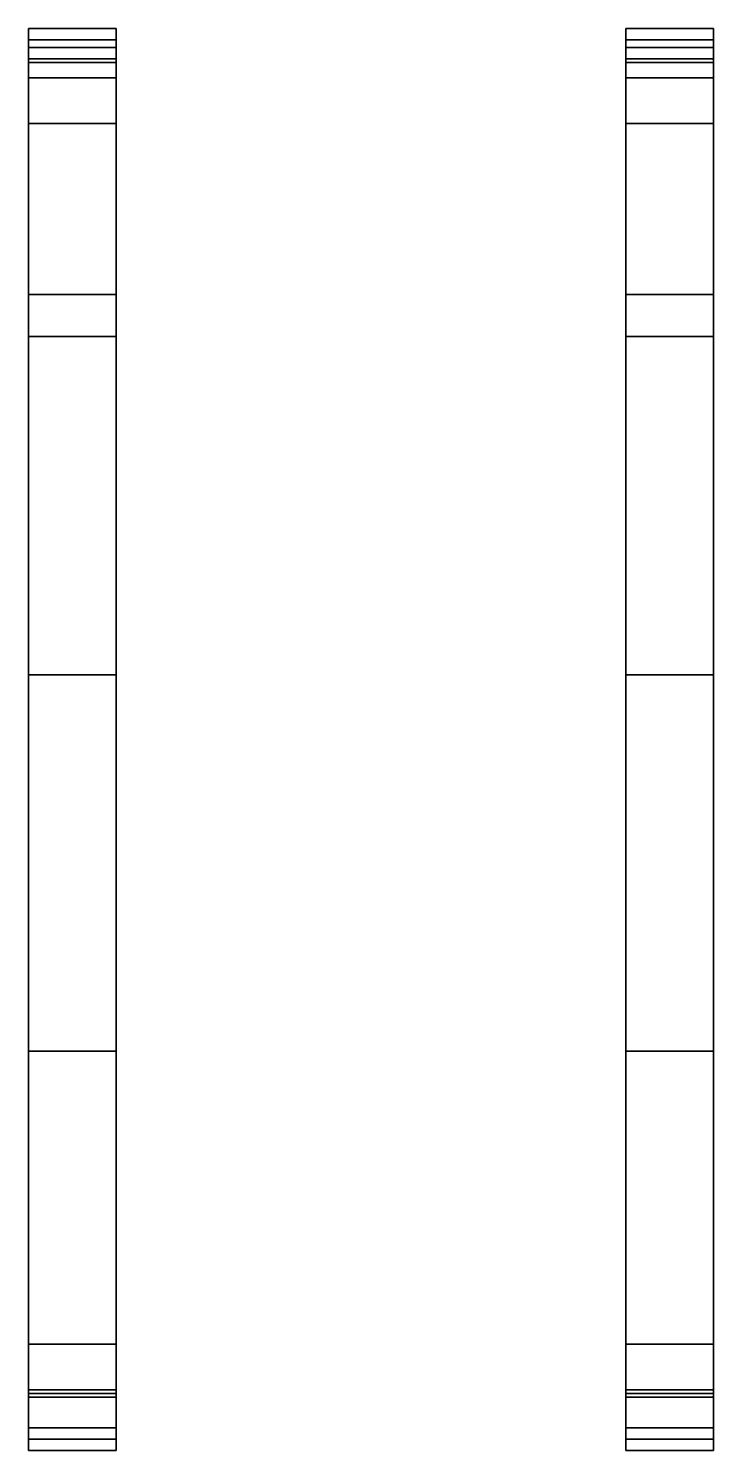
# Model space of a CAD drawing. Extents: x -0.9 to 0.9, y -1.89 to 1.85.
import ezdxf

# ---------------------------------------------------------------- set-up
doc = ezdxf.new("R2010")
doc.units = 0
doc.layers.add('TRACKS', color=3, linetype='CONTINUOUS')

msp = doc.modelspace()

# ---------------------------------------------------------------- linework, layer by layer
at = {"layer": 'TRACKS'}
for points in [[(-0.9, 1.85, 0.58), (-0.9, 1.76, 0.47), (-0.9, 1.72, 0.47), (-0.9, 1.82, 0.59)], [(-0.67, 1.85, 0.58), (-0.67, 1.76, 0.47), (-0.9, 1.76, 0.47), (-0.9, 1.85, 0.58)], [(-0.9, 1.85, 0.71), (-0.9, 1.85, 0.58), (-0.9, 1.82, 0.59), (-0.9, 1.82, 0.7)], [(-0.67, 1.85, 0.71), (-0.67, 1.85, 0.58), (-0.9, 1.85, 0.58), (-0.9, 1.85, 0.71)], [(-0.9, 1.8, 0.82), (-0.9, 1.85, 0.71), (-0.9, 1.82, 0.7), (-0.9, 1.77, 0.81)], [(-0.67, 1.8, 0.82), (-0.67, 1.85, 0.71), (-0.9, 1.85, 0.71), (-0.9, 1.8, 0.82)], [(-0.67, 1.72, 0.47), (-0.67, 1.76, 0.47), (-0.67, 1.85, 0.58), (-0.67, 1.82, 0.59)], [(-0.67, 1.82, 0.59), (-0.67, 1.85, 0.58), (-0.67, 1.85, 0.71), (-0.67, 1.82, 0.7)], [(-0.67, 1.82, 0.7), (-0.67, 1.85, 0.71), (-0.67, 1.8, 0.82), (-0.67, 1.77, 0.81)], [(0.67, 1.85, 0.71), (0.67, 1.85, 0.58), (0.67, 1.82, 0.59), (0.67, 1.82, 0.7)], [(0.9, 1.85, 0.71), (0.9, 1.85, 0.58), (0.67, 1.85, 0.58), (0.67, 1.85, 0.71)], [(0.67, 1.85, 0.58), (0.67, 1.76, 0.47), (0.67, 1.72, 0.47), (0.67, 1.82, 0.59)], [(0.9, 1.85, 0.58), (0.9, 1.76, 0.47), (0.67, 1.76, 0.47), (0.67, 1.85, 0.58)], [(0.9, 1.8, 0.82), (0.9, 1.85, 0.71), (0.67, 1.85, 0.71), (0.67, 1.8, 0.82)], [(0.67, 1.8, 0.82), (0.67, 1.85, 0.71), (0.67, 1.82, 0.7), (0.67, 1.77, 0.81)], [(0.9, 1.82, 0.59), (0.9, 1.85, 0.58), (0.9, 1.85, 0.71), (0.9, 1.82, 0.7)], [(0.9, 1.72, 0.47), (0.9, 1.76, 0.47), (0.9, 1.85, 0.58), (0.9, 1.82, 0.59)], [(0.9, 1.82, 0.7), (0.9, 1.85, 0.71), (0.9, 1.8, 0.82), (0.9, 1.77, 0.81)], [(-0.9, 1.82, 0.59), (-0.9, 1.72, 0.47), (-0.67, 1.72, 0.47), (-0.67, 1.82, 0.59)], [(-0.9, 1.82, 0.7), (-0.9, 1.82, 0.59), (-0.67, 1.82, 0.59), (-0.67, 1.82, 0.7)], [(-0.9, 1.77, 0.81), (-0.9, 1.82, 0.7), (-0.67, 1.82, 0.7), (-0.67, 1.77, 0.81)], [(-0.9, 1.6, 0.91), (-0.9, 1.8, 0.82), (-0.9, 1.77, 0.81), (-0.9, 1.6, 0.88)], [(-0.67, 1.6, 0.91), (-0.67, 1.8, 0.82), (-0.9, 1.8, 0.82), (-0.9, 1.6, 0.91)], [(-0.67, 1.77, 0.81), (-0.67, 1.8, 0.82), (-0.67, 1.6, 0.91), (-0.67, 1.6, 0.88)], [(0.67, 1.82, 0.7), (0.67, 1.82, 0.59), (0.9, 1.82, 0.59), (0.9, 1.82, 0.7)], [(0.67, 1.82, 0.59), (0.67, 1.72, 0.47), (0.9, 1.72, 0.47), (0.9, 1.82, 0.59)], [(0.67, 1.77, 0.81), (0.67, 1.82, 0.7), (0.9, 1.82, 0.7), (0.9, 1.77, 0.81)], [(0.67, 1.6, 0.91), (0.67, 1.8, 0.82), (0.67, 1.77, 0.81), (0.67, 1.6, 0.88)], [(0.9, 1.6, 0.91), (0.9, 1.8, 0.82), (0.67, 1.8, 0.82), (0.67, 1.6, 0.91)], [(0.9, 1.77, 0.81), (0.9, 1.8, 0.82), (0.9, 1.6, 0.91), (0.9, 1.6, 0.88)], [(-0.9, 1.6, 0.88), (-0.9, 1.77, 0.81), (-0.67, 1.77, 0.81), (-0.67, 1.6, 0.88)], [(-0.9, 1.76, 0.47), (-0.9, 1.04), (-0.9, 1.04, 0.03), (-0.9, 1.72, 0.47)], [(-0.67, 1.76, 0.47), (-0.67, 1.04), (-0.9, 1.04), (-0.9, 1.76, 0.47)], [(-0.67, 1.04, 0.03), (-0.67, 1.04), (-0.67, 1.76, 0.47), (-0.67, 1.72, 0.47)], [(0.67, 1.6, 0.88), (0.67, 1.77, 0.81), (0.9, 1.77, 0.81), (0.9, 1.6, 0.88)], [(0.67, 1.76, 0.47), (0.67, 1.04), (0.67, 1.04, 0.03), (0.67, 1.72, 0.47)], [(0.9, 1.76, 0.47), (0.9, 1.04), (0.67, 1.04), (0.67, 1.76, 0.47)], [(0.9, 1.04, 0.03), (0.9, 1.04), (0.9, 1.76, 0.47), (0.9, 1.72, 0.47)], [(-0.9, 1.72, 0.47), (-0.9, 1.04, 0.03), (-0.67, 1.04, 0.03), (-0.67, 1.72, 0.47)], [(0.67, 1.72, 0.47), (0.67, 1.04, 0.03), (0.9, 1.04, 0.03), (0.9, 1.72, 0.47)], [(-0.9, 1.15, 0.87), (-0.9, 1.6, 0.88), (-0.67, 1.6, 0.88), (-0.67, 1.15, 0.87)], [(-0.9, 1.15, 0.9), (-0.9, 1.6, 0.91), (-0.9, 1.6, 0.88), (-0.9, 1.15, 0.87)], [(-0.67, 1.15, 0.9), (-0.67, 1.6, 0.91), (-0.9, 1.6, 0.91), (-0.9, 1.15, 0.9)], [(-0.67, 1.6, 0.88), (-0.67, 1.6, 0.91), (-0.67, 1.15, 0.9), (-0.67, 1.15, 0.87)], [(0.67, 1.15, 0.9), (0.67, 1.6, 0.91), (0.67, 1.6, 0.88), (0.67, 1.15, 0.87)], [(0.9, 1.15, 0.9), (0.9, 1.6, 0.91), (0.67, 1.6, 0.91), (0.67, 1.15, 0.9)], [(0.67, 1.15, 0.87), (0.67, 1.6, 0.88), (0.9, 1.6, 0.88), (0.9, 1.15, 0.87)], [(0.9, 1.6, 0.88), (0.9, 1.6, 0.91), (0.9, 1.15, 0.9), (0.9, 1.15, 0.87)], [(-0.9, 0.15, 0.81), (-0.9, 1.15, 0.87), (-0.67, 1.15, 0.87), (-0.67, 0.15, 0.81)], [(-0.9, 0.15, 0.84), (-0.9, 1.15, 0.9), (-0.9, 1.15, 0.87), (-0.9, 0.15, 0.81)], [(-0.67, 0.15, 0.84), (-0.67, 1.15, 0.9), (-0.9, 1.15, 0.9), (-0.9, 0.15, 0.84)], [(-0.67, 1.15, 0.87), (-0.67, 1.15, 0.9), (-0.67, 0.15, 0.84), (-0.67, 0.15, 0.81)], [(0.9, 0.15, 0.84), (0.9, 1.15, 0.9), (0.67, 1.15, 0.9), (0.67, 0.15, 0.84)], [(0.67, 0.15, 0.84), (0.67, 1.15, 0.9), (0.67, 1.15, 0.87), (0.67, 0.15, 0.81)], [(0.67, 0.15, 0.81), (0.67, 1.15, 0.87), (0.9, 1.15, 0.87), (0.9, 0.15, 0.81)], [(0.9, 1.15, 0.87), (0.9, 1.15, 0.9), (0.9, 0.15, 0.84), (0.9, 0.15, 0.81)], [(-0.9, 1.04), (-0.9, -1.61), (-0.9, -1.61, 0.03), (-0.9, 1.04, 0.03)], [(-0.67, 1.04), (-0.67, -1.61), (-0.9, -1.61), (-0.9, 1.04)], [(-0.9, 1.04, 0.03), (-0.9, -1.61, 0.03), (-0.67, -1.61, 0.03), (-0.67, 1.04, 0.03)], [(-0.67, -1.61, 0.03), (-0.67, -1.61), (-0.67, 1.04), (-0.67, 1.04, 0.03)], [(0.67, 1.04), (0.67, -1.61), (0.67, -1.61, 0.03), (0.67, 1.04, 0.03)], [(0.9, 1.04), (0.9, -1.61), (0.67, -1.61), (0.67, 1.04)], [(0.67, 1.04, 0.03), (0.67, -1.61, 0.03), (0.9, -1.61, 0.03), (0.9, 1.04, 0.03)], [(0.9, -1.61, 0.03), (0.9, -1.61), (0.9, 1.04), (0.9, 1.04, 0.03)], [(-0.9, -0.84, 0.79), (-0.9, 0.15, 0.84), (-0.9, 0.15, 0.81), (-0.9, -0.84, 0.76)], [(-0.67, -0.84, 0.79), (-0.67, 0.15, 0.84), (-0.9, 0.15, 0.84), (-0.9, -0.84, 0.79)], [(-0.9, -0.84, 0.76), (-0.9, 0.15, 0.81), (-0.67, 0.15, 0.81), (-0.67, -0.84, 0.76)], [(-0.67, 0.15, 0.81), (-0.67, 0.15, 0.84), (-0.67, -0.84, 0.79), (-0.67, -0.84, 0.76)], [(0.67, -0.84, 0.79), (0.67, 0.15, 0.84), (0.67, 0.15, 0.81), (0.67, -0.84, 0.76)], [(0.9, -0.84, 0.79), (0.9, 0.15, 0.84), (0.67, 0.15, 0.84), (0.67, -0.84, 0.79)], [(0.67, -0.84, 0.76), (0.67, 0.15, 0.81), (0.9, 0.15, 0.81), (0.9, -0.84, 0.76)], [(0.9, 0.15, 0.81), (0.9, 0.15, 0.84), (0.9, -0.84, 0.79), (0.9, -0.84, 0.76)], [(-0.9, -1.61, 0.52), (-0.9, -0.84, 0.76), (-0.67, -0.84, 0.76), (-0.67, -1.61, 0.52)], [(-0.9, -1.61, 0.55), (-0.9, -0.84, 0.79), (-0.9, -0.84, 0.76), (-0.9, -1.61, 0.52)], [(-0.67, -1.61, 0.55), (-0.67, -0.84, 0.79), (-0.9, -0.84, 0.79), (-0.9, -1.61, 0.55)], [(-0.67, -0.84, 0.76), (-0.67, -0.84, 0.79), (-0.67, -1.61, 0.55), (-0.67, -1.61, 0.52)], [(0.9, -1.61, 0.55), (0.9, -0.84, 0.79), (0.67, -0.84, 0.79), (0.67, -1.61, 0.55)], [(0.67, -1.61, 0.55), (0.67, -0.84, 0.79), (0.67, -0.84, 0.76), (0.67, -1.61, 0.52)], [(0.67, -1.61, 0.52), (0.67, -0.84, 0.76), (0.9, -0.84, 0.76), (0.9, -1.61, 0.52)], [(0.9, -0.84, 0.76), (0.9, -0.84, 0.79), (0.9, -1.61, 0.55), (0.9, -1.61, 0.52)], [(-0.9, -1.75, 0.51), (-0.9, -1.61, 0.55), (-0.9, -1.61, 0.52), (-0.9, -1.73, 0.49)], [(-0.9, -1.73, 0.49), (-0.9, -1.61, 0.52), (-0.67, -1.61, 0.52), (-0.67, -1.73, 0.49)], [(-0.9, -1.61), (-0.9, -1.75, 0.02), (-0.9, -1.74, 0.05), (-0.9, -1.61, 0.03)], [(-0.67, -1.61), (-0.67, -1.75, 0.02), (-0.9, -1.75, 0.02), (-0.9, -1.61)], [(-0.9, -1.61, 0.03), (-0.9, -1.74, 0.05), (-0.67, -1.74, 0.05), (-0.67, -1.61, 0.03)], [(-0.67, -1.75, 0.51), (-0.67, -1.61, 0.55), (-0.9, -1.61, 0.55), (-0.9, -1.75, 0.51)], [(-0.67, -1.61, 0.52), (-0.67, -1.61, 0.55), (-0.67, -1.75, 0.51), (-0.67, -1.73, 0.49)], [(-0.67, -1.74, 0.05), (-0.67, -1.75, 0.02), (-0.67, -1.61), (-0.67, -1.61, 0.03)], [(0.9, -1.75, 0.51), (0.9, -1.61, 0.55), (0.67, -1.61, 0.55), (0.67, -1.75, 0.51)], [(0.67, -1.73, 0.49), (0.67, -1.61, 0.52), (0.9, -1.61, 0.52), (0.9, -1.73, 0.49)], [(0.67, -1.75, 0.51), (0.67, -1.61, 0.55), (0.67, -1.61, 0.52), (0.67, -1.73, 0.49)], [(0.9, -1.61), (0.9, -1.75, 0.02), (0.67, -1.75, 0.02), (0.67, -1.61)], [(0.67, -1.61), (0.67, -1.75, 0.02), (0.67, -1.74, 0.05), (0.67, -1.61, 0.03)], [(0.67, -1.61, 0.03), (0.67, -1.74, 0.05), (0.9, -1.74, 0.05), (0.9, -1.61, 0.03)], [(0.9, -1.61, 0.52), (0.9, -1.61, 0.55), (0.9, -1.75, 0.51), (0.9, -1.73, 0.49)], [(0.9, -1.74, 0.05), (0.9, -1.75, 0.02), (0.9, -1.61), (0.9, -1.61, 0.03)], [(-0.9, -1.86, 0.4), (-0.9, -1.75, 0.51), (-0.9, -1.73, 0.49), (-0.9, -1.83, 0.4)], [(-0.9, -1.83, 0.4), (-0.9, -1.73, 0.49), (-0.67, -1.73, 0.49), (-0.67, -1.83, 0.4)], [(-0.9, -1.75, 0.02), (-0.9, -1.86, 0.13), (-0.9, -1.83, 0.14), (-0.9, -1.74, 0.05)], [(-0.9, -1.74, 0.05), (-0.9, -1.83, 0.14), (-0.67, -1.83, 0.14), (-0.67, -1.74, 0.05)], [(-0.67, -1.86, 0.4), (-0.67, -1.75, 0.51), (-0.9, -1.75, 0.51), (-0.9, -1.86, 0.4)], [(-0.67, -1.75, 0.02), (-0.67, -1.86, 0.13), (-0.9, -1.86, 0.13), (-0.9, -1.75, 0.02)], [(-0.67, -1.73, 0.49), (-0.67, -1.75, 0.51), (-0.67, -1.86, 0.4), (-0.67, -1.83, 0.4)], [(-0.67, -1.83, 0.14), (-0.67, -1.86, 0.13), (-0.67, -1.75, 0.02), (-0.67, -1.74, 0.05)], [(0.67, -1.83, 0.4), (0.67, -1.73, 0.49), (0.9, -1.73, 0.49), (0.9, -1.83, 0.4)], [(0.67, -1.86, 0.4), (0.67, -1.75, 0.51), (0.67, -1.73, 0.49), (0.67, -1.83, 0.4)], [(0.67, -1.75, 0.02), (0.67, -1.86, 0.13), (0.67, -1.83, 0.14), (0.67, -1.74, 0.05)], [(0.67, -1.74, 0.05), (0.67, -1.83, 0.14), (0.9, -1.83, 0.14), (0.9, -1.74, 0.05)], [(0.9, -1.86, 0.4), (0.9, -1.75, 0.51), (0.67, -1.75, 0.51), (0.67, -1.86, 0.4)], [(0.9, -1.75, 0.02), (0.9, -1.86, 0.13), (0.67, -1.86, 0.13), (0.67, -1.75, 0.02)], [(0.9, -1.73, 0.49), (0.9, -1.75, 0.51), (0.9, -1.86, 0.4), (0.9, -1.83, 0.4)], [(0.9, -1.83, 0.14), (0.9, -1.86, 0.13), (0.9, -1.75, 0.02), (0.9, -1.74, 0.05)], [(-0.9, -1.83, 0.14), (-0.9, -1.86, 0.27), (-0.67, -1.86, 0.27), (-0.67, -1.83, 0.14)], [(-0.9, -1.86, 0.13), (-0.9, -1.89, 0.27), (-0.9, -1.86, 0.27), (-0.9, -1.83, 0.14)], [(-0.9, -1.86, 0.27), (-0.9, -1.83, 0.4), (-0.67, -1.83, 0.4), (-0.67, -1.86, 0.27)], [(-0.9, -1.89, 0.27), (-0.9, -1.86, 0.4), (-0.9, -1.83, 0.4), (-0.9, -1.86, 0.27)], [(-0.67, -1.86, 0.27), (-0.67, -1.89, 0.27), (-0.67, -1.86, 0.13), (-0.67, -1.83, 0.14)], [(-0.67, -1.83, 0.4), (-0.67, -1.86, 0.4), (-0.67, -1.89, 0.27), (-0.67, -1.86, 0.27)], [(0.67, -1.89, 0.27), (0.67, -1.86, 0.4), (0.67, -1.83, 0.4), (0.67, -1.86, 0.27)], [(0.67, -1.86, 0.27), (0.67, -1.83, 0.4), (0.9, -1.83, 0.4), (0.9, -1.86, 0.27)], [(0.67, -1.86, 0.13), (0.67, -1.89, 0.27), (0.67, -1.86, 0.27), (0.67, -1.83, 0.14)], [(0.67, -1.83, 0.14), (0.67, -1.86, 0.27), (0.9, -1.86, 0.27), (0.9, -1.83, 0.14)], [(0.9, -1.83, 0.4), (0.9, -1.86, 0.4), (0.9, -1.89, 0.27), (0.9, -1.86, 0.27)], [(0.9, -1.86, 0.27), (0.9, -1.89, 0.27), (0.9, -1.86, 0.13), (0.9, -1.83, 0.14)], [(-0.67, -1.86, 0.13), (-0.67, -1.89, 0.27), (-0.9, -1.89, 0.27), (-0.9, -1.86, 0.13)], [(-0.67, -1.89, 0.27), (-0.67, -1.86, 0.4), (-0.9, -1.86, 0.4), (-0.9, -1.89, 0.27)], [(0.9, -1.89, 0.27), (0.9, -1.86, 0.4), (0.67, -1.86, 0.4), (0.67, -1.89, 0.27)], [(0.9, -1.86, 0.13), (0.9, -1.89, 0.27), (0.67, -1.89, 0.27), (0.67, -1.86, 0.13)]]:
    msp.add_3dface(points, dxfattribs=at)

doc.saveas('drawing.dxf')
